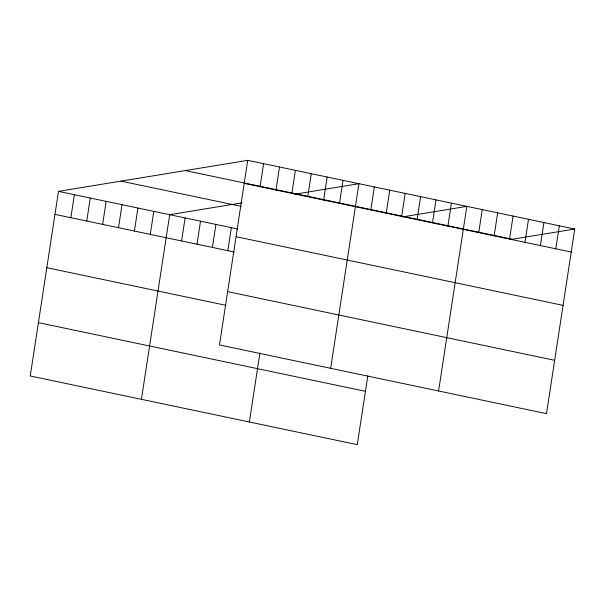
<?xml version="1.0" encoding="UTF-8"?>
<svg xmlns="http://www.w3.org/2000/svg" width="605" height="605" viewBox="0 0 605 605"><rect width="100%" height="100%" fill="white"/><g stroke="black" fill="none" stroke-linecap="round" stroke-linejoin="round"><path stroke-width="0.91" d="M247.732 160.34L219.479 344.963L546.496 413.646L574.75 229.023L247.732 160.34L58.503 191.354L30.25 375.977L357.268 444.66L367.817 375.758M70.861 217.709L74.385 194.689M86.749 221.044L90.266 198.024M102.631 224.379L106.155 201.367M118.512 227.714L122.036 204.702M134.401 231.049L137.917 208.037M150.282 234.385L153.806 211.372M141.434 399.33L169.687 214.707L241.962 202.864M181.583 240.964L185.107 217.944M197.003 244.201L200.52 221.18M212.415 247.437L215.94 224.417M227.835 250.674L231.352 227.662M260.089 186.695L263.614 163.675M275.978 190.03L279.495 167.01M249.351 421.995L259.9 353.093M291.86 193.366L295.384 170.345M307.741 196.701L311.265 173.688M323.63 200.036L327.146 177.023M339.511 203.371L343.035 180.358M330.663 368.316L358.916 183.693L294.68 194.22M370.812 209.95L374.336 186.93M386.224 213.187L389.749 190.167M401.644 216.424L405.168 193.403M417.064 219.66L420.581 196.64M432.477 222.897L436.001 199.884M447.897 226.134L451.413 203.121M438.58 390.981L466.833 206.358L402.597 216.885M478.729 232.615L482.253 209.595M494.141 235.852L497.665 212.831M509.561 239.088L513.085 216.068M524.981 242.325L528.498 219.305M540.394 245.562L543.918 222.549M555.813 248.799L559.33 225.786M510.514 239.55L574.75 229.023M185.281 170.572L512.306 239.255M244.208 183.36L571.226 252.035M120.947 181.122L241.206 206.373M58.503 191.354L237.704 228.993M236.048 236.691L563.066 305.366M54.979 214.374L234.18 252.005M227.639 291.633L554.656 360.315M46.819 267.705L226.02 305.336M38.41 322.647L365.435 391.329"/></g></svg>
